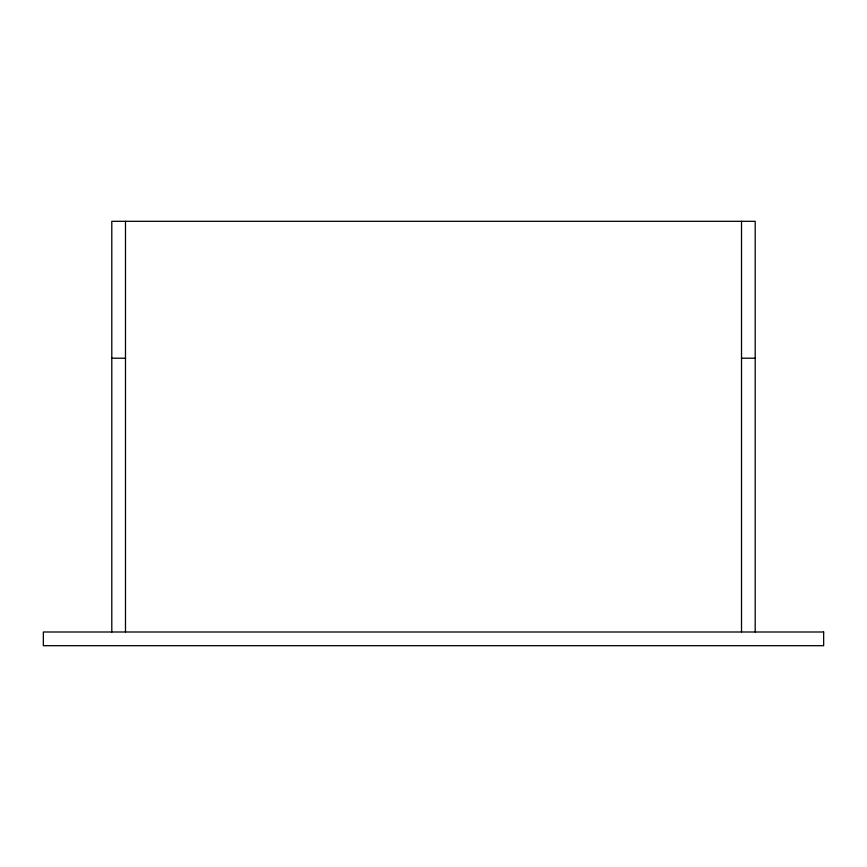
<?xml version="1.0" encoding="UTF-8"?>
<svg xmlns="http://www.w3.org/2000/svg" width="867" height="867" viewBox="0 0 867 867"><rect width="100%" height="100%" fill="white"/><g stroke="black" fill="none" stroke-linecap="round" stroke-linejoin="round"><path stroke-width="1.3" d="M111.8 358.212L125.487 358.212M741.513 358.212L755.2 358.212M755.2 632L755.2 221.313L111.8 221.313L111.8 632M741.513 221.313L741.513 632M125.487 221.313L125.487 632M823.65 632L43.35 632L43.35 645.687L823.65 645.687L823.65 632"/></g></svg>
